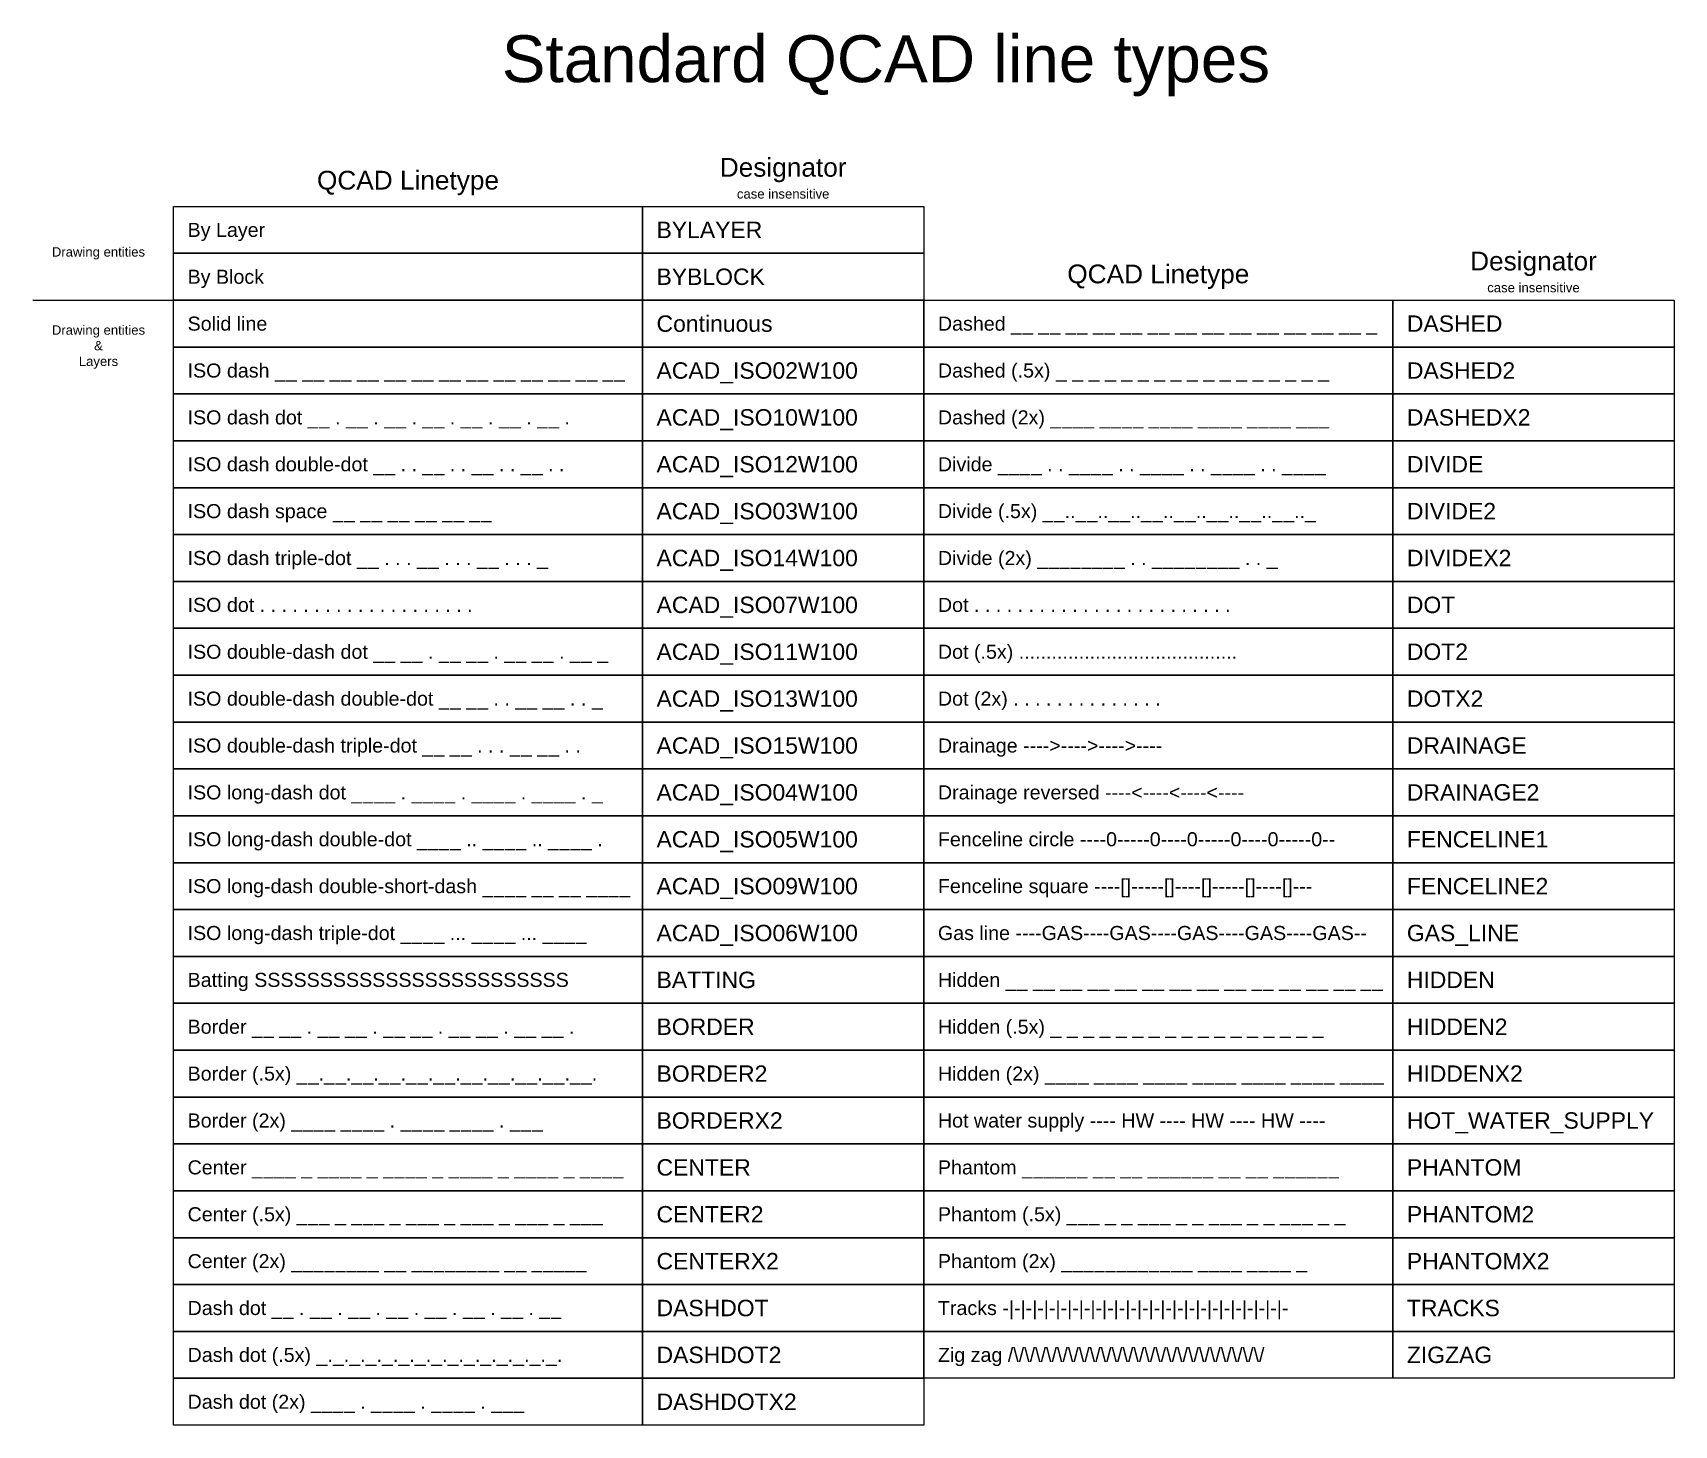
# Model space of a CAD drawing. Header units: millimetres. Extents: x -80 to 270, y 40 to 337.
import ezdxf
from ezdxf.enums import TextEntityAlignment as Align

# ---------------------------------------------------------------- set-up
doc = ezdxf.new("R2010")
doc.units = ezdxf.units.MM
doc.layers.add('Borders', color=253, linetype='Continuous', lineweight=5, true_color=0xa0a0a4)
doc.layers.add('Text', color=18, linetype='Continuous', lineweight=15, true_color=0x000000)
doc.styles.add('textstyle100', font='')
doc.styles.add('textstyle101', font='')
doc.styles.add('textstyle102', font='')
doc.styles.add('textstyle103', font='')
doc.styles.add('textstyle104', font='')
doc.styles.add('textstyle105', font='')
doc.styles.add('textstyle106', font='')
doc.styles.add('textstyle107', font='')
doc.styles.add('textstyle108', font='')
doc.styles.add('textstyle109', font='')
doc.styles.add('textstyle11', font='')
doc.styles.add('textstyle110', font='')
doc.styles.add('textstyle111', font='')
doc.styles.add('textstyle112', font='')
doc.styles.add('textstyle113', font='')
doc.styles.add('textstyle114', font='')
doc.styles.add('textstyle115', font='')
doc.styles.add('textstyle12', font='')
doc.styles.add('textstyle13', font='')
doc.styles.add('textstyle14', font='')
doc.styles.add('textstyle15', font='')
doc.styles.add('textstyle16', font='')
doc.styles.add('textstyle17', font='arial.ttf')
doc.styles.add('textstyle18', font='')
doc.styles.add('textstyle19', font='')
doc.styles.add('textstyle20', font='')
doc.styles.add('textstyle21', font='')
doc.styles.add('textstyle22', font='')
doc.styles.add('textstyle23', font='')
doc.styles.add('textstyle24', font='')
doc.styles.add('textstyle25', font='')
doc.styles.add('textstyle26', font='')
doc.styles.add('textstyle27', font='')
doc.styles.add('textstyle28', font='')
doc.styles.add('textstyle29', font='')
doc.styles.add('textstyle30', font='')
doc.styles.add('textstyle31', font='')
doc.styles.add('textstyle32', font='')
doc.styles.add('textstyle33', font='')
doc.styles.add('textstyle34', font='')
doc.styles.add('textstyle35', font='')
doc.styles.add('textstyle36', font='')
doc.styles.add('textstyle37', font='')
doc.styles.add('textstyle38', font='')
doc.styles.add('textstyle39', font='')
doc.styles.add('textstyle40', font='')
doc.styles.add('textstyle41', font='')
doc.styles.add('textstyle42', font='')
doc.styles.add('textstyle43', font='')
doc.styles.add('textstyle44', font='')
doc.styles.add('textstyle45', font='')
doc.styles.add('textstyle46', font='')
doc.styles.add('textstyle47', font='')
doc.styles.add('textstyle48', font='')
doc.styles.add('textstyle49', font='')
doc.styles.add('textstyle50', font='')
doc.styles.add('textstyle51', font='')
doc.styles.add('textstyle52', font='')
doc.styles.add('textstyle53', font='')
doc.styles.add('textstyle54', font='')
doc.styles.add('textstyle55', font='')
doc.styles.add('textstyle56', font='')
doc.styles.add('textstyle57', font='')
doc.styles.add('textstyle58', font='')
doc.styles.add('textstyle59', font='')
doc.styles.add('textstyle60', font='')
doc.styles.add('textstyle61', font='')
doc.styles.add('textstyle62', font='')
doc.styles.add('textstyle63', font='')
doc.styles.add('textstyle64', font='')
doc.styles.add('textstyle65', font='')
doc.styles.add('textstyle66', font='')
doc.styles.add('textstyle67', font='')
doc.styles.add('textstyle68', font='')
doc.styles.add('textstyle69', font='')
doc.styles.add('textstyle70', font='')
doc.styles.add('textstyle71', font='')
doc.styles.add('textstyle72', font='')
doc.styles.add('textstyle73', font='')
doc.styles.add('textstyle74', font='')
doc.styles.add('textstyle75', font='')
doc.styles.add('textstyle76', font='')
doc.styles.add('textstyle77', font='')
doc.styles.add('textstyle78', font='')
doc.styles.add('textstyle79', font='')
doc.styles.add('textstyle80', font='')
doc.styles.add('textstyle81', font='')
doc.styles.add('textstyle82', font='')
doc.styles.add('textstyle83', font='')
doc.styles.add('textstyle84', font='')
doc.styles.add('textstyle85', font='')
doc.styles.add('textstyle86', font='')
doc.styles.add('textstyle87', font='')
doc.styles.add('textstyle88', font='')
doc.styles.add('textstyle89', font='')
doc.styles.add('textstyle90', font='')
doc.styles.add('textstyle91', font='')
doc.styles.add('textstyle92', font='')
doc.styles.add('textstyle93', font='')
doc.styles.add('textstyle94', font='')
doc.styles.add('textstyle95', font='')
doc.styles.add('textstyle96', font='')
doc.styles.add('textstyle97', font='')
doc.styles.add('textstyle98', font='')
doc.styles.add('textstyle99', font='')
doc.styles.get('textstyle100').set_extended_font_data('Arial')
doc.styles.get('textstyle101').set_extended_font_data('Arial')
doc.styles.get('textstyle102').set_extended_font_data('Arial')
doc.styles.get('textstyle103').set_extended_font_data('Arial')
doc.styles.get('textstyle104').set_extended_font_data('Arial')
doc.styles.get('textstyle105').set_extended_font_data('Arial')
doc.styles.get('textstyle106').set_extended_font_data('Arial')
doc.styles.get('textstyle107').set_extended_font_data('Arial')
doc.styles.get('textstyle108').set_extended_font_data('Arial')
doc.styles.get('textstyle109').set_extended_font_data('Arial')
doc.styles.get('textstyle11').set_extended_font_data('Arial')
doc.styles.get('textstyle110').set_extended_font_data('Arial')
doc.styles.get('textstyle111').set_extended_font_data('Arial')
doc.styles.get('textstyle112').set_extended_font_data('Arial')
doc.styles.get('textstyle113').set_extended_font_data('Arial')
doc.styles.get('textstyle114').set_extended_font_data('Arial')
doc.styles.get('textstyle115').set_extended_font_data('Arial')
doc.styles.get('textstyle12').set_extended_font_data('Arial')
doc.styles.get('textstyle13').set_extended_font_data('Arial')
doc.styles.get('textstyle14').set_extended_font_data('Arial')
doc.styles.get('textstyle15').set_extended_font_data('Arial')
doc.styles.get('textstyle16').set_extended_font_data('Arial')
doc.styles.get('textstyle18').set_extended_font_data('Arial')
doc.styles.get('textstyle19').set_extended_font_data('Arial')
doc.styles.get('textstyle20').set_extended_font_data('Arial')
doc.styles.get('textstyle21').set_extended_font_data('Arial')
doc.styles.get('textstyle22').set_extended_font_data('Arial')
doc.styles.get('textstyle23').set_extended_font_data('Arial')
doc.styles.get('textstyle24').set_extended_font_data('Arial')
doc.styles.get('textstyle25').set_extended_font_data('Arial')
doc.styles.get('textstyle26').set_extended_font_data('Arial')
doc.styles.get('textstyle27').set_extended_font_data('Arial')
doc.styles.get('textstyle28').set_extended_font_data('Arial')
doc.styles.get('textstyle29').set_extended_font_data('Arial')
doc.styles.get('textstyle30').set_extended_font_data('Arial')
doc.styles.get('textstyle31').set_extended_font_data('Arial')
doc.styles.get('textstyle32').set_extended_font_data('Arial')
doc.styles.get('textstyle33').set_extended_font_data('Arial')
doc.styles.get('textstyle34').set_extended_font_data('Arial')
doc.styles.get('textstyle35').set_extended_font_data('Arial')
doc.styles.get('textstyle36').set_extended_font_data('Arial')
doc.styles.get('textstyle37').set_extended_font_data('Arial')
doc.styles.get('textstyle38').set_extended_font_data('Arial')
doc.styles.get('textstyle39').set_extended_font_data('Arial')
doc.styles.get('textstyle40').set_extended_font_data('Arial')
doc.styles.get('textstyle41').set_extended_font_data('Arial')
doc.styles.get('textstyle42').set_extended_font_data('Arial')
doc.styles.get('textstyle43').set_extended_font_data('Arial')
doc.styles.get('textstyle44').set_extended_font_data('Arial')
doc.styles.get('textstyle45').set_extended_font_data('Arial')
doc.styles.get('textstyle46').set_extended_font_data('Arial')
doc.styles.get('textstyle47').set_extended_font_data('Arial')
doc.styles.get('textstyle48').set_extended_font_data('Arial')
doc.styles.get('textstyle49').set_extended_font_data('Arial')
doc.styles.get('textstyle50').set_extended_font_data('Arial')
doc.styles.get('textstyle51').set_extended_font_data('Arial')
doc.styles.get('textstyle52').set_extended_font_data('Arial')
doc.styles.get('textstyle53').set_extended_font_data('Arial')
doc.styles.get('textstyle54').set_extended_font_data('Arial')
doc.styles.get('textstyle55').set_extended_font_data('Arial')
doc.styles.get('textstyle56').set_extended_font_data('Arial')
doc.styles.get('textstyle57').set_extended_font_data('Arial')
doc.styles.get('textstyle58').set_extended_font_data('Arial')
doc.styles.get('textstyle59').set_extended_font_data('Arial')
doc.styles.get('textstyle60').set_extended_font_data('Arial')
doc.styles.get('textstyle61').set_extended_font_data('Arial')
doc.styles.get('textstyle62').set_extended_font_data('Arial')
doc.styles.get('textstyle63').set_extended_font_data('Arial')
doc.styles.get('textstyle64').set_extended_font_data('Arial')
doc.styles.get('textstyle65').set_extended_font_data('Arial')
doc.styles.get('textstyle66').set_extended_font_data('Arial')
doc.styles.get('textstyle67').set_extended_font_data('Arial')
doc.styles.get('textstyle68').set_extended_font_data('Arial')
doc.styles.get('textstyle69').set_extended_font_data('Arial')
doc.styles.get('textstyle70').set_extended_font_data('Arial')
doc.styles.get('textstyle71').set_extended_font_data('Arial')
doc.styles.get('textstyle72').set_extended_font_data('Arial')
doc.styles.get('textstyle73').set_extended_font_data('Arial')
doc.styles.get('textstyle74').set_extended_font_data('Arial')
doc.styles.get('textstyle75').set_extended_font_data('Arial')
doc.styles.get('textstyle76').set_extended_font_data('Arial')
doc.styles.get('textstyle77').set_extended_font_data('Arial')
doc.styles.get('textstyle78').set_extended_font_data('Arial')
doc.styles.get('textstyle79').set_extended_font_data('Arial')
doc.styles.get('textstyle80').set_extended_font_data('Arial')
doc.styles.get('textstyle81').set_extended_font_data('Arial')
doc.styles.get('textstyle82').set_extended_font_data('Arial')
doc.styles.get('textstyle83').set_extended_font_data('Arial')
doc.styles.get('textstyle84').set_extended_font_data('Arial')
doc.styles.get('textstyle85').set_extended_font_data('Arial')
doc.styles.get('textstyle86').set_extended_font_data('Arial')
doc.styles.get('textstyle87').set_extended_font_data('Arial')
doc.styles.get('textstyle88').set_extended_font_data('Arial')
doc.styles.get('textstyle89').set_extended_font_data('Arial')
doc.styles.get('textstyle90').set_extended_font_data('Arial')
doc.styles.get('textstyle91').set_extended_font_data('Arial')
doc.styles.get('textstyle92').set_extended_font_data('Arial')
doc.styles.get('textstyle93').set_extended_font_data('Arial')
doc.styles.get('textstyle94').set_extended_font_data('Arial')
doc.styles.get('textstyle95').set_extended_font_data('Arial')
doc.styles.get('textstyle96').set_extended_font_data('Arial')
doc.styles.get('textstyle97').set_extended_font_data('Arial')
doc.styles.get('textstyle98').set_extended_font_data('Arial')
doc.styles.get('textstyle99').set_extended_font_data('Arial')

msp = doc.modelspace()

# ---------------------------------------------------------------- linework, layer by layer
at = {"layer": 'Borders'}
msp.add_line((-80, 280), (-50, 280), dxfattribs=at)
at = {"layer": 'Borders', "flags": 128}
for points in [[(-50, 300), (50, 300), (50, 290), (-50, 290)], [(50, 300), (110, 300), (110, 290), (50, 290)], [(-50, 290), (50, 290), (50, 280), (-50, 280)], [(50, 290), (110, 290), (110, 280), (50, 280)], [(-50, 280), (50, 280), (50, 270), (-50, 270)], [(50, 280), (110, 280), (110, 270), (50, 270)], [(110, 280), (210, 280), (210, 270), (110, 270)], [(210, 280), (270, 280), (270, 270), (210, 270)], [(-50, 270), (50, 270), (50, 260), (-50, 260)], [(50, 270), (110, 270), (110, 260), (50, 260)], [(110, 270), (210, 270), (210, 260), (110, 260)], [(210, 270), (270, 270), (270, 260), (210, 260)], [(-50, 260), (50, 260), (50, 250), (-50, 250)], [(50, 260), (110, 260), (110, 250), (50, 250)], [(110, 260), (210, 260), (210, 250), (110, 250)], [(210, 260), (270, 260), (270, 250), (210, 250)], [(-50, 250), (50, 250), (50, 240), (-50, 240)], [(50, 250), (110, 250), (110, 240), (50, 240)], [(110, 250), (210, 250), (210, 240), (110, 240)], [(210, 250), (270, 250), (270, 240), (210, 240)], [(-50, 240), (50, 240), (50, 230), (-50, 230)], [(50, 240), (110, 240), (110, 230), (50, 230)], [(110, 240), (210, 240), (210, 230), (110, 230)], [(210, 240), (270, 240), (270, 230), (210, 230)], [(-50, 230), (50, 230), (50, 220), (-50, 220)], [(50, 230), (110, 230), (110, 220), (50, 220)], [(110, 230), (210, 230), (210, 220), (110, 220)], [(210, 230), (270, 230), (270, 220), (210, 220)], [(-50, 220), (50, 220), (50, 210), (-50, 210)], [(50, 220), (110, 220), (110, 210), (50, 210)], [(110, 220), (210, 220), (210, 210), (110, 210)], [(210, 220), (270, 220), (270, 210), (210, 210)], [(-50, 210), (50, 210), (50, 200), (-50, 200)], [(50, 210), (110, 210), (110, 200), (50, 200)], [(110, 210), (210, 210), (210, 200), (110, 200)], [(210, 210), (270, 210), (270, 200), (210, 200)], [(-50, 200), (50, 200), (50, 190), (-50, 190)], [(50, 200), (110, 200), (110, 190), (50, 190)], [(110, 200), (210, 200), (210, 190), (110, 190)], [(210, 200), (270, 200), (270, 190), (210, 190)], [(-50, 190), (50, 190), (50, 180), (-50, 180)], [(50, 190), (110, 190), (110, 180), (50, 180)], [(110, 190), (210, 190), (210, 180), (110, 180)], [(210, 190), (270, 190), (270, 180), (210, 180)], [(-50, 180), (50, 180), (50, 170), (-50, 170)], [(50, 180), (110, 180), (110, 170), (50, 170)], [(110, 180), (210, 180), (210, 170), (110, 170)], [(210, 180), (270, 180), (270, 170), (210, 170)], [(-50, 170), (50, 170), (50, 160), (-50, 160)], [(50, 170), (110, 170), (110, 160), (50, 160)], [(110, 170), (210, 170), (210, 160), (110, 160)], [(210, 170), (270, 170), (270, 160), (210, 160)], [(-50, 160), (50, 160), (50, 150), (-50, 150)], [(50, 160), (110, 160), (110, 150), (50, 150)], [(110, 160), (210, 160), (210, 150), (110, 150)], [(210, 160), (270, 160), (270, 150), (210, 150)], [(-50, 150), (50, 150), (50, 140), (-50, 140)], [(50, 150), (110, 150), (110, 140), (50, 140)], [(110, 150), (210, 150), (210, 140), (110, 140)], [(210, 150), (270, 150), (270, 140), (210, 140)], [(-50, 140), (50, 140), (50, 130), (-50, 130)], [(50, 140), (110, 140), (110, 130), (50, 130)], [(110, 140), (210, 140), (210, 130), (110, 130)], [(210, 140), (270, 140), (270, 130), (210, 130)], [(-50, 130), (50, 130), (50, 120), (-50, 120)], [(50, 130), (110, 130), (110, 120), (50, 120)], [(110, 130), (210, 130), (210, 120), (110, 120)], [(210, 130), (270, 130), (270, 120), (210, 120)], [(-50, 120), (50, 120), (50, 110), (-50, 110)], [(50, 120), (110, 120), (110, 110), (50, 110)], [(110, 120), (210, 120), (210, 110), (110, 110)], [(210, 120), (270, 120), (270, 110), (210, 110)], [(-50, 110), (50, 110), (50, 100), (-50, 100)], [(50, 110), (110, 110), (110, 100), (50, 100)], [(110, 110), (210, 110), (210, 100), (110, 100)], [(210, 110), (270, 110), (270, 100), (210, 100)], [(-50, 100), (50, 100), (50, 90), (-50, 90)], [(50, 100), (110, 100), (110, 90), (50, 90)], [(110, 100), (210, 100), (210, 90), (110, 90)], [(210, 100), (270, 100), (270, 90), (210, 90)], [(-50, 90), (50, 90), (50, 80), (-50, 80)], [(50, 90), (110, 90), (110, 80), (50, 80)], [(110, 90), (210, 90), (210, 80), (110, 80)], [(210, 90), (270, 90), (270, 80), (210, 80)], [(-50, 80), (50, 80), (50, 70), (-50, 70)], [(50, 80), (110, 80), (110, 70), (50, 70)], [(110, 80), (210, 80), (210, 70), (110, 70)], [(210, 80), (270, 80), (270, 70), (210, 70)], [(-50, 70), (50, 70), (50, 60), (-50, 60)], [(50, 70), (110, 70), (110, 60), (50, 60)], [(110, 70), (210, 70), (210, 60), (110, 60)], [(210, 70), (270, 70), (270, 60), (210, 60)], [(-50, 60), (50, 60), (50, 50), (-50, 50)], [(50, 60), (110, 60), (110, 50), (50, 50)], [(110, 60), (210, 60), (210, 50), (110, 50)], [(210, 60), (270, 60), (270, 50), (210, 50)], [(-50, 50), (50, 50), (50, 40), (-50, 40)], [(50, 50), (110, 50), (110, 40), (50, 40)]]:
    msp.add_lwpolyline(points, close=True, dxfattribs=at)

# ---------------------------------------------------------------- texts
at = {"layer": 'Text'}
for s, height, style, p in [('By Layer', 3, 'textstyle67', (-47, 295)), ('BYLAYER', 3.5, 'textstyle17', (53, 295)), ('By Block', 3, 'textstyle68', (-47, 285)), ('BYBLOCK', 3.5, 'textstyle18', (53, 285)), ('Solid line', 3, 'textstyle69', (-47, 275)), ('Continuous', 3.5, 'textstyle19', (53, 275)), ('Dashed __ __ __ __ __ __ __ __ __ __ __ __ __ _', 3, 'textstyle93', (113, 275)), ('DASHED', 3.5, 'textstyle43', (213, 275)), ('ISO dash __ __ __ __ __ __ __ __ __ __ __ __ __', 3, 'textstyle70', (-47, 265)), ('ACAD_ISO02W100', 3.5, 'textstyle20', (53, 265)), ('Dashed (.5x) _ _ _ _ _ _ _ _ _ _ _ _ _ _ _ _ _ ', 3, 'textstyle94', (113, 265)), ('DASHED2', 3.5, 'textstyle44', (213, 265)), ('ISO dash dot __ . __ . __ . __ . __ . __ . __ . ', 3, 'textstyle71', (-47, 255)), ('ACAD_ISO10W100', 3.5, 'textstyle21', (53, 255)), ('Dashed (2x) ____ ____ ____ ____ ____ ___', 3, 'textstyle95', (113, 255)), ('DASHEDX2', 3.5, 'textstyle45', (213, 255)), ('ISO dash double-dot __ . . __ . . __ . . __ . . ', 3, 'textstyle72', (-47, 245)), ('ACAD_ISO12W100', 3.5, 'textstyle22', (53, 245)), ('Divide ____ . . ____ . . ____ . . ____ . . ____', 3, 'textstyle96', (113, 245)), ('DIVIDE', 3.5, 'textstyle46', (213, 245)), ('ISO dash space __ __ __ __ __ __', 3, 'textstyle73', (-47, 235)), ('ACAD_ISO03W100', 3.5, 'textstyle23', (53, 235)), ('Divide (.5x) __..__..__..__..__..__..__..__.._', 3, 'textstyle97', (113, 235)), ('DIVIDE2', 3.5, 'textstyle47', (213, 235)), ('ISO dash triple-dot __ . . . __ . . . __ . . . _', 3, 'textstyle74', (-47, 225)), ('ACAD_ISO14W100', 3.5, 'textstyle24', (53, 225)), ('Divide (2x) ________ . . ________ . . _', 3, 'textstyle98', (113, 225)), ('DIVIDEX2', 3.5, 'textstyle48', (213, 225)), ('ISO dot . . . . . . . . . . . . . . . . . . . . ', 3, 'textstyle75', (-47, 215)), ('ACAD_ISO07W100', 3.5, 'textstyle25', (53, 215)), ('Dot . . . . . . . . . . . . . . . . . . . . . . . .', 3, 'textstyle99', (113, 215)), ('DOT', 3.5, 'textstyle49', (213, 215)), ('ISO double-dash dot __ __ . __ __ . __ __ . __ _', 3, 'textstyle76', (-47, 205)), ('ACAD_ISO11W100', 3.5, 'textstyle26', (53, 205)), ('Dot (.5x) ........................................', 3, 'textstyle100', (113, 205)), ('DOT2', 3.5, 'textstyle50', (213, 205)), ('ISO double-dash double-dot __ __ . . __ __ . . _', 3, 'textstyle77', (-47, 195)), ('ACAD_ISO13W100', 3.5, 'textstyle27', (53, 195)), ('Dot (2x) . . . . . . . . . . . . . .', 3, 'textstyle101', (113, 195)), ('DOTX2', 3.5, 'textstyle51', (213, 195)), ('ISO double-dash triple-dot __ __ . . . __ __ . .', 3, 'textstyle78', (-47, 185)), ('ACAD_ISO15W100', 3.5, 'textstyle28', (53, 185)), ('Drainage ---->---->---->----', 3, 'textstyle102', (113, 185)), ('DRAINAGE', 3.5, 'textstyle52', (213, 185)), ('ISO long-dash dot ____ . ____ . ____ . ____ . _', 3, 'textstyle79', (-47, 175)), ('ACAD_ISO04W100', 3.5, 'textstyle29', (53, 175)), ('Drainage reversed ----<----<----<----', 3, 'textstyle103', (113, 175)), ('DRAINAGE2', 3.5, 'textstyle53', (213, 175)), ('ISO long-dash double-dot ____ .. ____ .. ____ . ', 3, 'textstyle80', (-47, 165)), ('ACAD_ISO05W100', 3.5, 'textstyle30', (53, 165)), ('Fenceline circle ----0-----0----0-----0----0-----0--', 3, 'textstyle104', (113, 165)), ('FENCELINE1', 3.5, 'textstyle54', (213, 165)), ('ISO long-dash double-short-dash ____ __ __ ____', 3, 'textstyle81', (-47, 155)), ('ACAD_ISO09W100', 3.5, 'textstyle31', (53, 155)), ('Fenceline square ----[]-----[]----[]-----[]----[]---', 3, 'textstyle105', (113, 155)), ('FENCELINE2', 3.5, 'textstyle55', (213, 155)), ('ISO long-dash triple-dot ____ ... ____ ... ____', 3, 'textstyle82', (-47, 145)), ('ACAD_ISO06W100', 3.5, 'textstyle32', (53, 145)), ('Gas line ----GAS----GAS----GAS----GAS----GAS--', 3, 'textstyle106', (113, 145)), ('GAS_LINE', 3.5, 'textstyle56', (213, 145)), ('Batting SSSSSSSSSSSSSSSSSSSSSSSS', 3, 'textstyle83', (-47, 135)), ('BATTING', 3.5, 'textstyle33', (53, 135)), ('Hidden __ __ __ __ __ __ __ __ __ __ __ __ __ __', 3, 'textstyle107', (113, 135)), ('HIDDEN', 3.5, 'textstyle57', (213, 135)), ('Border __ __ . __ __ . __ __ . __ __ . __ __ .', 3, 'textstyle84', (-47, 125)), ('BORDER', 3.5, 'textstyle34', (53, 125)), ('Hidden (.5x) _ _ _ _ _ _ _ _ _ _ _ _ _ _ _ _ _ ', 3, 'textstyle108', (113, 125)), ('HIDDEN2', 3.5, 'textstyle59', (213, 125)), ('Border (.5x) __.__.__.__.__.__.__.__.__.__.__.', 3, 'textstyle85', (-47, 115)), ('BORDER2', 3.5, 'textstyle35', (53, 115)), ('Hidden (2x) ____ ____ ____ ____ ____ ____ ____ ', 3, 'textstyle109', (113, 115)), ('HIDDENX2', 3.5, 'textstyle60', (213, 115)), ('Border (2x) ____ ____ . ____ ____ . ___', 3, 'textstyle86', (-47, 105)), ('BORDERX2', 3.5, 'textstyle36', (53, 105)), ('Hot water supply ---- HW ---- HW ---- HW ----', 3, 'textstyle110', (113, 105)), ('HOT_WATER_SUPPLY', 3.5, 'textstyle61', (213, 105)), ('Center ____ _ ____ _ ____ _ ____ _ ____ _ ____', 3, 'textstyle87', (-47, 95)), ('CENTER', 3.5, 'textstyle37', (53, 95)), ('Phantom ______ __ __ ______ __ __ ______ ', 3, 'textstyle111', (113, 95)), ('PHANTOM', 3.5, 'textstyle62', (213, 95)), ('Center (.5x) ___ _ ___ _ ___ _ ___ _ ___ _ ___', 3, 'textstyle88', (-47, 85)), ('CENTER2', 3.5, 'textstyle38', (53, 85)), ('Phantom (.5x) ___ _ _ ___ _ _ ___ _ _ ___ _ _', 3, 'textstyle112', (113, 85)), ('PHANTOM2', 3.5, 'textstyle63', (213, 85)), ('Center (2x) ________ __ ________ __ _____', 3, 'textstyle89', (-47, 75)), ('CENTERX2', 3.5, 'textstyle39', (53, 75)), ('Phantom (2x) ____________ ____ ____ _', 3, 'textstyle113', (113, 75)), ('PHANTOMX2', 3.5, 'textstyle64', (213, 75)), ('Dash dot __ . __ . __ . __ . __ . __ . __ . __', 3, 'textstyle90', (-47, 65)), ('DASHDOT', 3.5, 'textstyle40', (53, 65)), ('Tracks -|-|-|-|-|-|-|-|-|-|-|-|-|-|-|-|-|-|-|-|-|-|-|-|-', 3, 'textstyle114', (113, 65)), ('TRACKS', 3.5, 'textstyle65', (213, 65)), ('Dash dot (.5x) _._._._._._._._._._._._._._._.', 3, 'textstyle91', (-47, 55)), ('DASHDOT2', 3.5, 'textstyle41', (53, 55)), ('Zig zag /\\/\\/\\/\\/\\/\\/\\/\\/\\/\\/\\/\\/\\/\\/\\/\\/\\/\\/\\/\\/\\/\\/\\/', 3, 'textstyle115', (113, 55)), ('ZIGZAG', 3.5, 'textstyle66', (213, 55)), ('Dash dot (2x) ____ . ____ . ____ . ___', 3, 'textstyle92', (-47, 45)), ('DASHDOTX2', 3.5, 'textstyle42', (53, 45))]:
    msp.add_text(s, height=height, dxfattribs=dict(at, style=style)).set_placement(p, align=Align.MIDDLE_LEFT)
for s, insert, char_height, attachment_point, style in [('Standard QCAD line types', (20, 330), 10, 4, 'textstyle58'), ('Designator\\P\\H2;case insensitive', (80, 306), 4, 5, 'textstyle15'), ('\\H2;Drawing entities', (-66, 290), 4, 5, 'textstyle13'), ('Designator\\P\\H2;case insensitive', (240, 286), 4, 5, 'textstyle16'), ('\\H2;Drawing entities\\P&\\PLayers', (-66, 270), 4, 5, 'textstyle14')]:
    msp.add_mtext(s, dxfattribs=dict(at, insert=insert, char_height=char_height, attachment_point=attachment_point, style=style))
at = {"layer": 'Text', "char_height": 4, "attachment_point": 5, "line_spacing_factor": 1.25}
for insert, style in [((0, 305), 'textstyle11'), ((160, 285), 'textstyle12')]:
    msp.add_mtext('QCAD Linetype', dxfattribs=dict(at, insert=insert, style=style))

doc.saveas('drawing.dxf')
